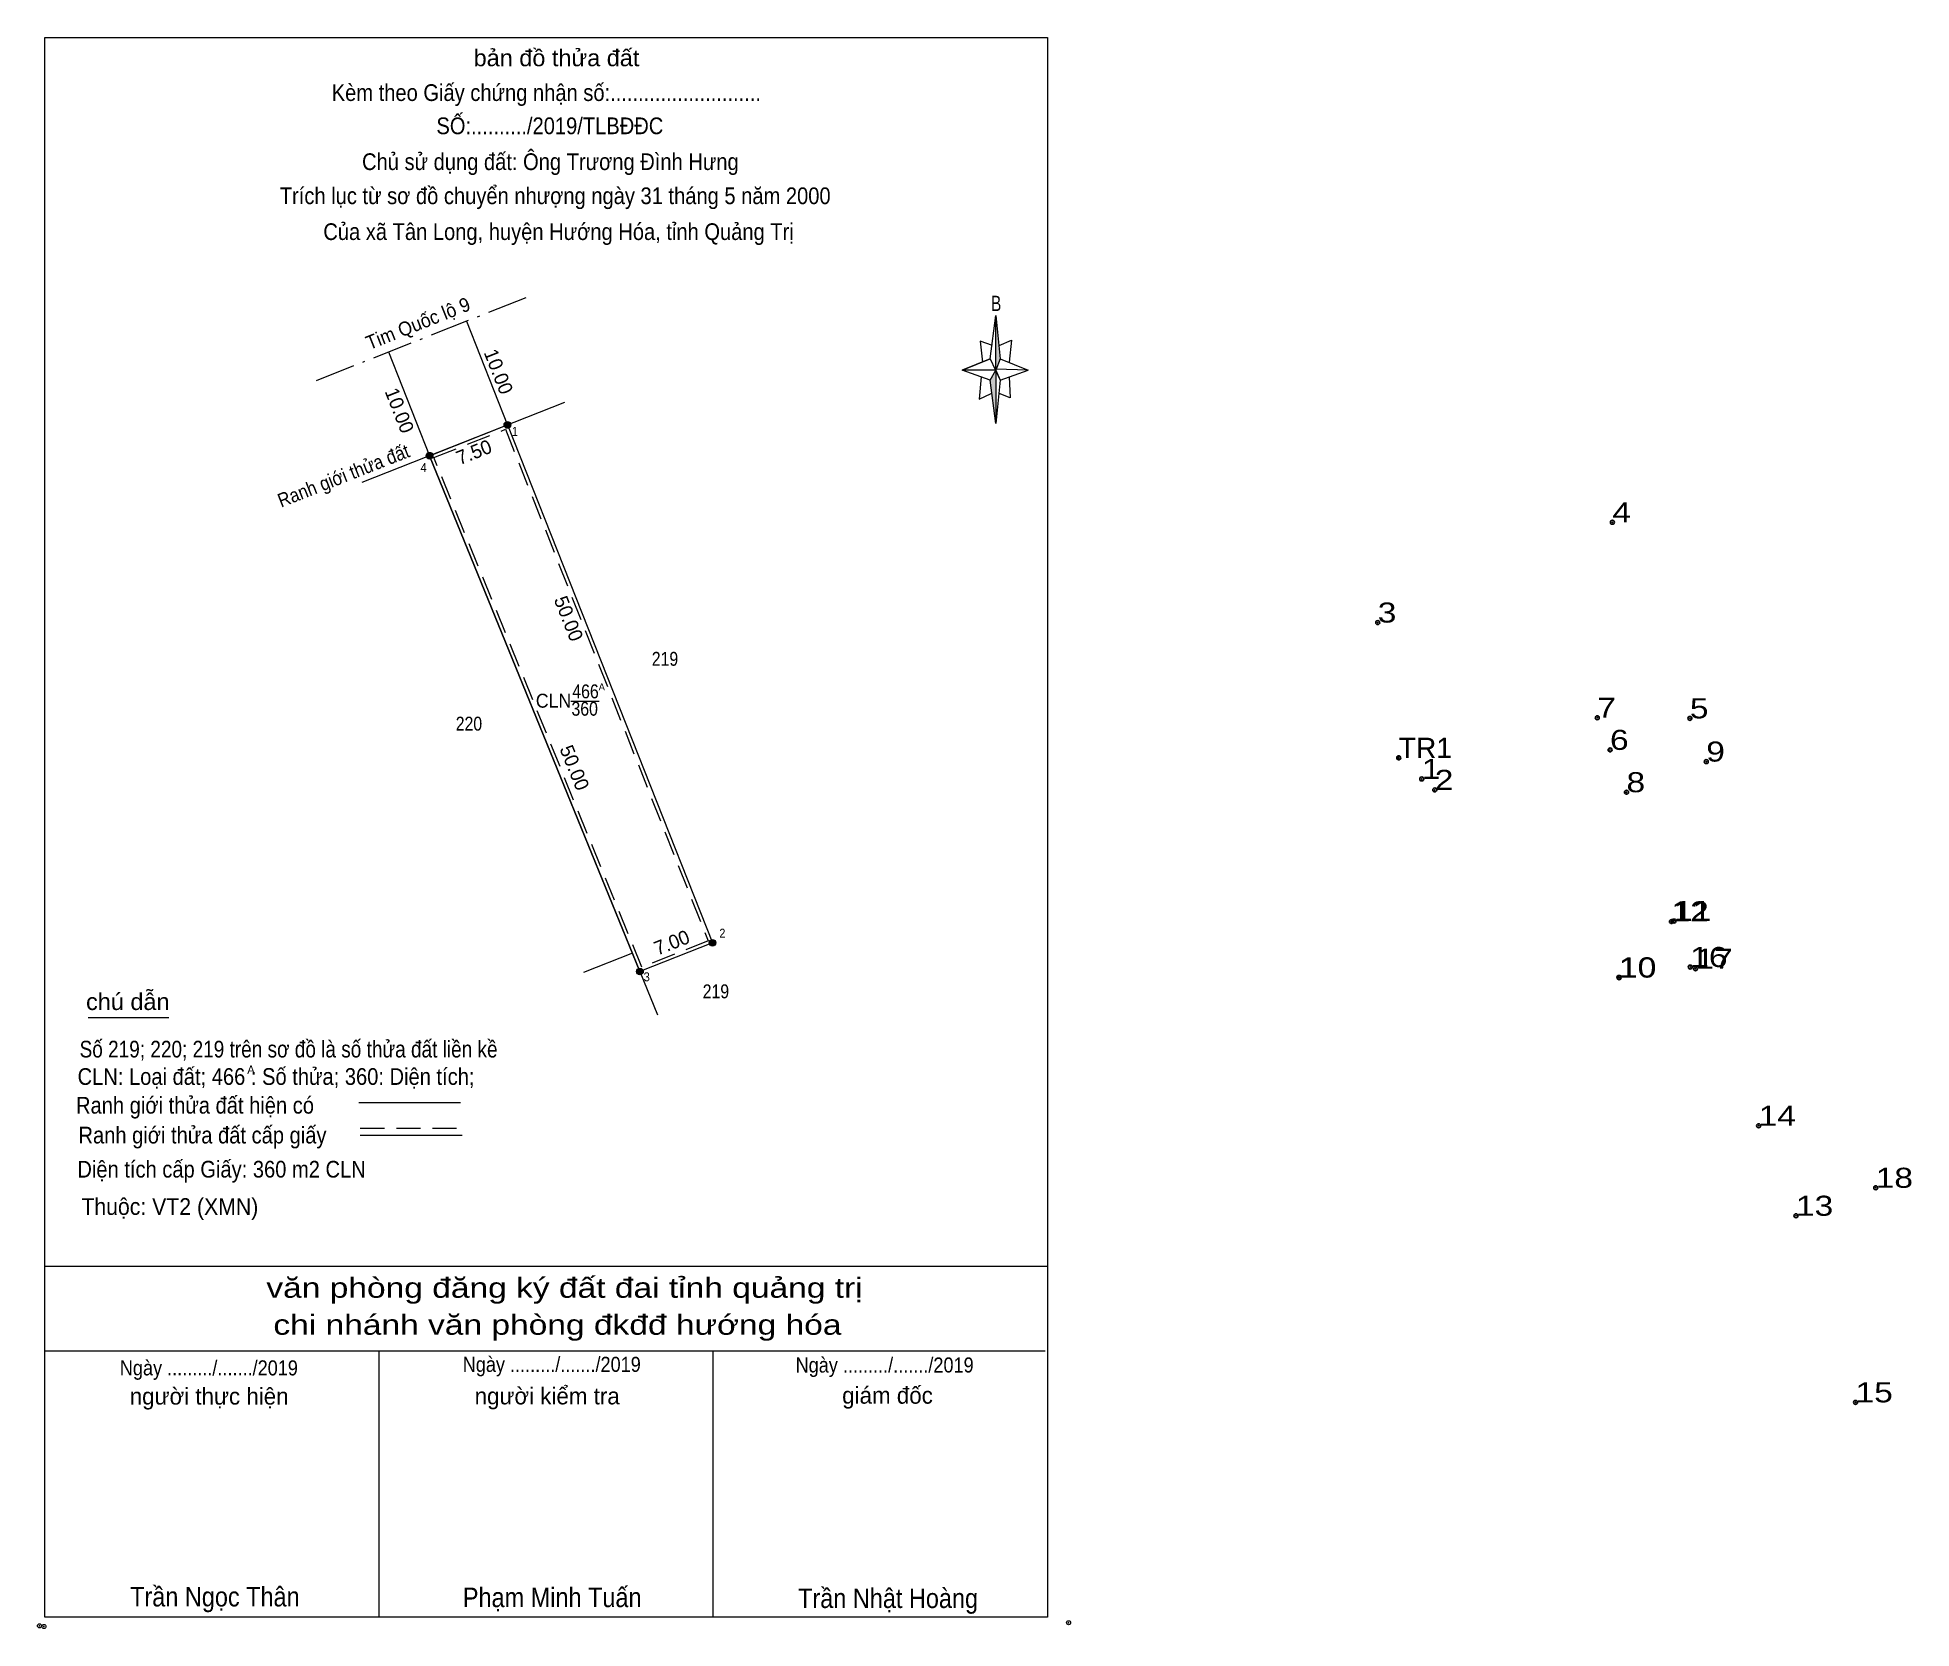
# Model space of a CAD drawing. Header units: metres. Extents: x 541924 to 543195, y 1835274 to 1835755.
# Drawn here: x 541924.3 to 542092.5, y 1835273.8 to 1835416.6 of the extents above; entities outside this region: 4.
import ezdxf
from ezdxf.enums import TextEntityAlignment as Align

# ---------------------------------------------------------------- set-up
doc = ezdxf.new("R2010")
doc.units = ezdxf.units.M
doc.header["$LTSCALE"] = 0.72
doc.header["$PDMODE"] = 32
doc.header["$PDSIZE"] = 0.36
doc.linetypes.add('DOT_DASHED', pattern=[7.7, 5, -1.2, 0.3, -1.2])
doc.linetypes.add('MEDIUM_DASHED', pattern=[4.5, 3, -1.5])
doc.layers.add('12', color=7, linetype='Continuous')
doc.layers.add('7', color=7, linetype='Continuous')
for name, color, linetype, lineweight in [('17', 7, 'Continuous', 13), ('5', 7, 'Continuous', 13), ('6', 7, 'Continuous', 13), ('63', 7, 'Continuous', 13)]:
    doc.layers.add(name, color=color, linetype=linetype, lineweight=lineweight)

msp = doc.modelspace()

# ---------------------------------------------------------------- hatches: boundary and pattern name
at = {"layer": '5'}
for points in [[(542010.28, 1835391.68), (542010.68, 1835387.78), (542010.28, 1835386.78)], [(542010.28, 1835386.78), (542010.28, 1835381.98), (542009.78, 1835385.88)]]:
    msp.add_hatch(color=256, dxfattribs=at).paths.add_polyline_path(points)
at = {"layer": '63'}
for points in [[(541966.74, 1835381.86, 1), (541966.14, 1835381.86, 1)], [(541959.76, 1835379.1, 1), (541959.16, 1835379.1, 1)], [(541985.15, 1835335.37, 1), (541984.55, 1835335.37, 1)], [(541978.64, 1835332.8, 1), (541978.04, 1835332.8, 1)]]:
    msp.add_hatch(color=256, dxfattribs=at).paths.add_polyline_path(points)

# ---------------------------------------------------------------- linework, layer by layer
at = {"layer": '17'}
msp.add_line((541928.82, 1835328.66), (541936.06, 1835328.66), dxfattribs=at)
at = {"layer": '5'}
for p, q in [((542009.78, 1835387.78), (542010.28, 1835391.68)), ((542010.68, 1835387.78), (542013.18, 1835386.78)), ((542009.78, 1835385.88), (542007.28, 1835386.78)), ((542010.68, 1835385.88), (542010.28, 1835381.98)), ((542011.48, 1835386.18), (542011.58, 1835384.28)), ((542011.58, 1835384.28), (542010.58, 1835384.68)), ((541924.92, 1835306.34), (542014.92, 1835306.34)), ((541924.92, 1835298.74), (542014.72, 1835298.74)), ((541924.92, 1835298.74), (542014.72, 1835298.74)), ((541924.92, 1835298.74), (542014.72, 1835298.74)), ((541954.92, 1835274.84), (541954.92, 1835298.74)), ((541984.92, 1835274.84), (541984.92, 1835298.74))]:
    msp.add_line(p, q, dxfattribs=at)
for points in [[(541924.92, 1835416.64), (542014.92, 1835416.64), (542014.92, 1835274.84), (541924.92, 1835274.84)], [(542010.28, 1835391.68), (542010.68, 1835387.78), (542010.28, 1835386.78)], [(542010.28, 1835386.78), (542007.28, 1835386.78), (542009.78, 1835387.78), (542010.68, 1835385.88), (542013.18, 1835386.78), (542010.28, 1835386.88)], [(542010.28, 1835386.78), (542010.28, 1835381.98), (542009.78, 1835385.88)]]:
    msp.add_lwpolyline(points, close=True, dxfattribs=at)
for points in [[(542009.98, 1835388.98), (542008.88, 1835389.38), (542009.08, 1835387.48)], [(542010.58, 1835388.98), (542011.68, 1835389.48), (542011.48, 1835387.48)], [(542010.28, 1835386.78), (542009.78, 1835387.78), (542007.28, 1835386.78)], [(542008.98, 1835386.18), (542008.78, 1835384.18), (542009.88, 1835384.68)], [(542010.28, 1835386.78), (542010.68, 1835385.88), (542013.18, 1835386.78)], [(542014.92, 1835274.84), (541924.92, 1835274.84), (541924.92, 1835298.74)]]:
    msp.add_lwpolyline(points, dxfattribs=at)
for p in [(541924.44, 1835274.06), (541924.84, 1835274)]:
    msp.add_point(p, dxfattribs=at)
at = {"layer": '6'}
for p, q in [((541953.1, 1835321.04), (541962.24, 1835321.04)), ((541953.24, 1835318.1), (541962.38, 1835318.1))]:
    msp.add_line(p, q, dxfattribs=at)
at = {"layer": '6', "linetype": 'MEDIUM_DASHED'}
msp.add_line((541953.24, 1835318.72), (541962.44, 1835318.72), dxfattribs=at)
at = {"layer": '6'}
msp.add_point((542016.82, 1835274.34), dxfattribs=at)
at = {"layer": '63', "linetype": 'DOT_DASHED'}
msp.add_line((541968.09, 1835393.27), (541949.08, 1835385.75), dxfattribs=at)
at = {"layer": '63'}
for p, q in [((541962.76, 1835391.16), (541966.44, 1835381.85)), ((541955.78, 1835388.41), (541959.46, 1835379.1)), ((541971.57, 1835383.88), (541953.37, 1835376.69)), ((541959.46, 1835379.1), (541979.92, 1835328.91)), ((541972.15, 1835357.06), (541974.68, 1835357.06)), ((541984.85, 1835335.37), (541978.34, 1835332.8)), ((541977.67, 1835334.44), (541973.26, 1835332.7))]:
    msp.add_line(p, q, dxfattribs=at)
msp.add_lwpolyline([(541966.44, 1835381.86), (541984.85, 1835335.37), (541978.34, 1835332.8), (541959.46, 1835379.1)], close=True, dxfattribs=at)
at = {"layer": '63', "linetype": 'MEDIUM_DASHED'}
msp.add_lwpolyline([(541966.27, 1835381.47), (541984.46, 1835335.54), (541978.51, 1835333.19), (541959.85, 1835378.93)], close=True, dxfattribs=at)
at = {"layer": '63'}
for centre in [(541966.44, 1835381.86), (541959.46, 1835379.1), (541984.85, 1835335.37), (541978.34, 1835332.8)]:
    msp.add_circle(centre, 0.3, dxfattribs=at)
at = {"layer": '7'}
for p in [(543092.04, 1835721.21), (543092.07, 1835721.22), (542065.63, 1835373.12), (542044.57, 1835364.12), (542064.28, 1835355.57), (542072.59, 1835355.52), (542046.45, 1835351.98), (542046.46, 1835351.97), (542065.43, 1835352.69), (542074.06, 1835351.64), (542048.52, 1835350.08), (542049.69, 1835349.1), (542066.9, 1835348.89), (542070.94, 1835337.28), (542071.16, 1835337.33), (542072.62, 1835333.2), (542073.09, 1835333.04), (542066.22, 1835332.27), (542066.24, 1835332.24), (542078.76, 1835318.95), (542089.27, 1835313.38), (542082.11, 1835310.87), (542087.46, 1835294.12)]:
    msp.add_point(p, dxfattribs=at)

# ---------------------------------------------------------------- texts
at = {"layer": '12'}
for s, width, p in [('T1', 1.1, (543092.04, 1835721.21)), ('T1', 1.1, (543092.07, 1835721.22)), ('4', 1.25, (542065.63, 1835373.12)), ('3', 1.25, (542044.57, 1835364.12)), ('7', 1.25, (542064.28, 1835355.57)), ('5', 1.25, (542072.59, 1835355.52)), ('TR1', 1.05, (542046.45, 1835351.98)), ('TR1', 1.05, (542046.46, 1835351.97)), ('6', 1.25, (542065.42, 1835352.69)), ('9', 1.25, (542074.06, 1835351.64)), ('1', 1.25, (542048.52, 1835350.08)), ('2', 1.25, (542049.69, 1835349.1)), ('8', 1.25, (542066.9, 1835348.89)), ('12', 1.25, (542070.94, 1835337.29)), ('11', 1.25, (542071.16, 1835337.33)), ('16', 1.25, (542072.62, 1835333.2)), ('17', 1.25, (542073.09, 1835333.04)), ('10', 1.25, (542066.22, 1835332.27)), ('10', 1.25, (542066.24, 1835332.25)), ('14', 1.25, (542078.76, 1835318.95)), ('18', 1.25, (542089.27, 1835313.38)), ('13', 1.25, (542082.11, 1835310.87)), ('15', 1.25, (542087.46, 1835294.12))]:
    msp.add_text(s, height=1.8, dxfattribs=dict(at, width=width)).set_placement(p)
at = {"layer": '5'}
for s, height, width, p in [('bản đồ thửa đất', 1.5, 1.05, (541970.85, 1835414.06)), ('Kèm theo Giấy chứng nhận số:...........................', 1.5, 0.9, (541969.94, 1835410.94)), ('SỐ:........../2019/TLBĐĐC', 1.5, 0.9, (541970.255, 1835407.96)), ('Chủ sử dụng đất: Ông Trương Đình Hưng', 1.5, 0.9, (541970.3, 1835404.74)), ('Trích lục từ sơ đồ chuyển nhượng ngày 31 tháng 5 năm 2000', 1.5, 0.9, (541970.735, 1835401.68)), ('Của xã Tân Long, huyện Hướng Hóa, tỉnh Quảng Trị', 1.5, 0.9, (541971.035, 1835398.46)), ('B', 1.378, 0.75, (542010.315, 1835392.08)), ('văn phòng đăng ký đất đai tỉnh quảng trị', 1.8, 1.25, (541971.57, 1835303.51)), ('chi nhánh văn phòng đkđđ hướng hóa', 1.8, 1.25, (541970.935, 1835300.19)), ('Ngày ........./......./2019', 1.35, 0.9, (541939.645, 1835296.54)), ('Ngày ........./......./2019', 1.35, 0.9, (541970.425, 1835296.86)), ('Ngày ........./......./2019', 1.35, 0.9, (542000.305, 1835296.8)), ('Trần Ngọc Thân', 1.75, 0.9, (541940.185, 1835275.8)), ('Phạm Minh Tuấn', 1.75, 0.9, (541970.465, 1835275.74)), ('Trần Nhật Hoàng', 1.75, 0.9, (542000.615, 1835275.66))]:
    msp.add_text(s, height=height, dxfattribs=dict(at, width=width)).set_placement(p, align=Align.CENTER)
for s, height, p in [('A', 0.75, (541943.425, 1835323.61)), ('người thực hiện', 1.5, (541939.67, 1835293.92)), ('người kiểm tra', 1.5, (541970.015, 1835293.94)), ('giám đốc', 1.5, (542000.565, 1835294))]:
    msp.add_text(s, height=height, dxfattribs=at).set_placement(p, align=Align.CENTER)
at = {"layer": '6'}
for s, width, p in [('chú dẫn', 1.05, (541928.62, 1835329.34)), ('Số 219; 220; 219 trên sơ đồ là số thửa đất liền kề', 0.85, (541928.04, 1835325.08)), ('CLN: Loại đất; 466 : Số thửa; 360: Diện tích;', 0.9, (541927.86, 1835322.62)), ('Ranh giới thửa đất hiện có ', 0.9, (541927.72, 1835320.04)), ('Ranh giới thửa đất cấp giấy', 0.9, (541927.94, 1835317.36)), ('Diện tích cấp Giấy: 360 m2 CLN', 0.9, (541927.84, 1835314.3)), ('Thuộc: VT2 (XMN)', 0.95, (541928.2, 1835310.95))]:
    msp.add_text(s, height=1.5, dxfattribs=dict(at, width=width)).set_placement(p)
at = {"layer": '63'}
for s, rotation, width, p in [('Tim Quốc lộ 9', 21.583, 0.95, (541958.6451, 1835390.3936)), ('Ranh giới thửa đất', 21.557, 0.9, (541951.9604, 1835376.7273))]:
    msp.add_text(s, height=1.25, rotation=rotation, dxfattribs=dict(at, width=width)).set_placement(p, align=Align.CENTER)
for s, rotation, p in [('10.00', 291.568, (541965.0671, 1835386.4247)), ('10.00', 291.568, (541956.1771, 1835382.9347)), ('7.50', 21.575, (541963.6652, 1835378.837)), ('50.00', 291.604, (541971.3603, 1835364.2501)), ('50.00', 292.184, (541971.8905, 1835350.856)), ('7.00', 21.543, (541981.4255, 1835334.8162))]:
    msp.add_text(s, height=1.25, rotation=rotation, dxfattribs=at).set_placement(p, align=Align.CENTER)
for s, width, p in [(' 1', 0.9, (541967.38, 1835380.88)), (' 4', 0.95, (541959.21, 1835377.64)), (' 2', 0.9, (541986.01, 1835335.84)), (' 3', 0.95, (541979.23, 1835331.92))]:
    msp.add_text(s, height=0.8, dxfattribs=dict(at, width=width)).set_placement(p, align=Align.RIGHT)
for s, width, p in [('219', 0.85, (541980.59, 1835360.24)), ('466', 0.85, (541973.455, 1835357.32)), ('CLN', 0.95, (541970.585, 1835356.48)), ('360', 0.85, (541973.38, 1835355.76)), ('220', 0.85, (541962.99, 1835354.42)), ('219', 0.85, (541985.16, 1835330.39))]:
    msp.add_text(s, height=1.25, dxfattribs=dict(at, width=width)).set_placement(p, align=Align.CENTER)
msp.add_text('A', height=0.625, dxfattribs=at).set_placement((541974.915, 1835358.04), align=Align.CENTER)

doc.saveas('drawing.dxf')
